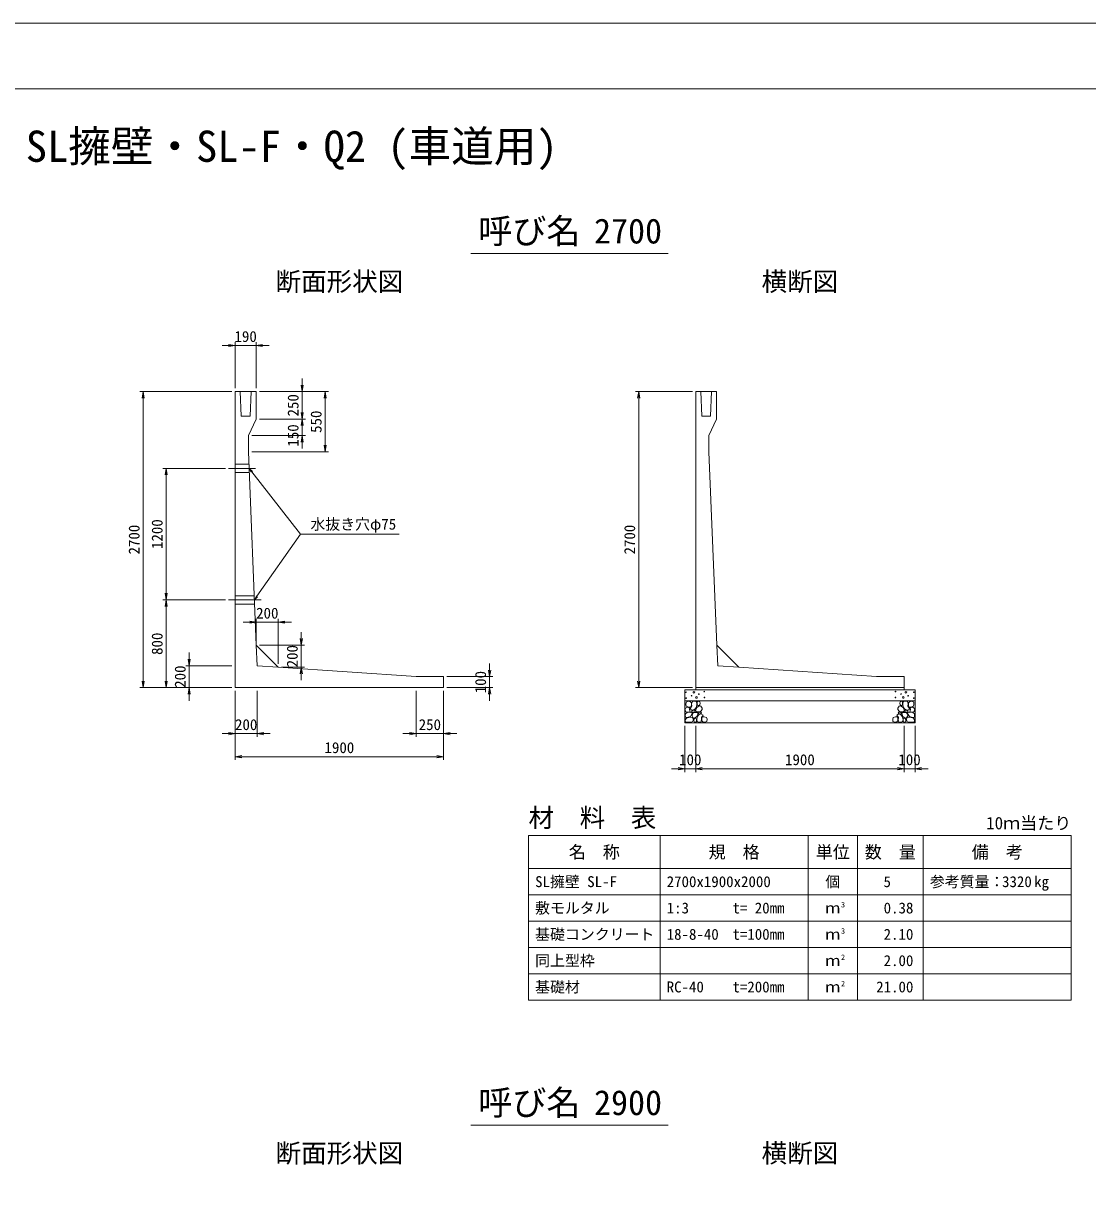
# Model space of a CAD drawing. Units: millimetres at full size, sheet at 1:40. Extents: x 0 to 25230, y 0 to 19861.
# Drawn here: x 10166 to 19876, y 7234 to 17820 of the extents above; entities that cross this region are included whole.
import ezdxf
from ezdxf.enums import TextEntityAlignment as Align

# ---------------------------------------------------------------- set-up
doc = ezdxf.new("R2010")
doc.units = ezdxf.units.MM
doc.header["$LTSCALE"] = 40
doc.linetypes.add('CHAIN', pattern=[18.5, 12, -1.5, 3.5, -1.5])
doc.linetypes.add('DASHED_SPACED', pattern=[12, 6, -6])
for name, color, linetype, lineweight in [('D-BMK', 2, 'CHAIN', 13), ('D-DCR-HCHn', 4, 'Continuous', 9), ('D-MTR-FRAM', 7, 'Continuous', 13), ('D-MTR-LINE', 7, 'Continuous', 13), ('D-STR-DIM', 7, 'Continuous', 13), ('D-STR-STRn', 1, 'Continuous', 13), ('D-STR-TXT', 7, 'Continuous', 13), ('D-TTL', 2, 'Continuous', 13), ('D-TTL-TXT', 7, 'Continuous', 13)]:
    doc.layers.add(name, color=color, linetype=linetype, lineweight=lineweight)
doc.layers.add('D-MTR', color=7, linetype='Continuous')
doc.layers.add('D-MTR-TXT', color=7, linetype='Continuous')
doc.styles.add('ＭＳ ゴシック', font='')
doc.styles.get('ＭＳ ゴシック').set_extended_font_data('MS Gothic')

# ---------------------------------------------------------------- blocks, each defined once
blk = doc.blocks.new('open_arrow')
at = {"color": 0, "linetype": 'Continuous', "lineweight": -2}
blk.add_lwpolyline([(7.5, 1.25), (0, 0), (7.5, -1.25)], dxfattribs=at)

msp = doc.modelspace()

# ---------------------------------------------------------------- linework, layer by layer
at = {"layer": 'D-BMK'}
for p, q in [((12286.15, 13760), (12040, 13760)), ((12335.38, 12560), (12040, 12560))]:
    msp.add_line(p, q, dxfattribs=at)
at = {"layer": 'D-DCR-HCHn'}
for points in [[(16207.28, 11573.81), (16200.35, 11553), (16209.59, 11539.14), (16232.71, 11536.82), (16248.49, 11543.6), (16241.95, 11559.94), (16246.58, 11569.18), (16237.33, 11578.43), (16223.46, 11583.05)], [(16251.2, 11631.59), (16230.4, 11636.22), (16211.9, 11626.97), (16209.59, 11606.17), (16214.21, 11589.99), (16237.33, 11583.05), (16253.51, 11583.05), (16260.44, 11594.61), (16260.44, 11620.04)], [(16269.69, 11633.91), (16262.76, 11613.1), (16265.07, 11589.99), (16248.89, 11564.56), (16269.69, 11553), (16292.8, 11564.56), (16306.67, 11583.05), (16311.3, 11613.1), (16306.67, 11629.28), (16292.8, 11636.22)], [(16274.31, 11553), (16262.76, 11543.76), (16267.38, 11536.82), (16283.56, 11536.82), (16290.49, 11539.14), (16295.12, 11548.38), (16288.18, 11555.32)], [(16308.98, 11578.43), (16297.43, 11550.69), (16306.67, 11539.14), (16334.41, 11539.14), (16345.97, 11543.76), (16357.53, 11559.94), (16357.53, 11573.81), (16345.97, 11592.3), (16332.1, 11594.61)], [(16313.61, 11629.28), (16313.61, 11601.55), (16325.16, 11594.61), (16336.72, 11601.55), (16339.03, 11617.73), (16336.72, 11631.59), (16320.54, 11636.22)], [(18191.02, 11578.43), (18202.57, 11550.69), (18193.33, 11539.14), (18165.59, 11539.14), (18154.03, 11543.76), (18142.47, 11559.94), (18142.47, 11573.81), (18154.03, 11592.3), (18167.9, 11594.61)], [(18186.39, 11629.28), (18186.39, 11601.55), (18174.84, 11594.61), (18163.28, 11601.55), (18160.97, 11617.73), (18163.28, 11631.59), (18179.46, 11636.22)], [(18230.31, 11633.91), (18237.24, 11613.1), (18234.93, 11589.99), (18251.11, 11564.56), (18230.31, 11553), (18207.2, 11564.56), (18193.33, 11583.05), (18188.7, 11613.1), (18193.33, 11629.28), (18207.2, 11636.22)], [(18225.69, 11553), (18237.24, 11543.76), (18232.62, 11536.82), (18216.44, 11536.82), (18209.51, 11539.14), (18204.88, 11548.38), (18211.82, 11555.32)], [(18248.8, 11631.59), (18269.6, 11636.22), (18288.1, 11626.97), (18290.41, 11606.17), (18285.79, 11589.99), (18262.67, 11583.05), (18246.49, 11583.05), (18239.56, 11594.61), (18239.56, 11620.04)], [(18292.72, 11573.81), (18299.65, 11553), (18290.41, 11539.14), (18267.29, 11536.82), (18251.51, 11543.6), (18258.05, 11559.94), (18253.42, 11569.18), (18262.67, 11578.43), (18276.54, 11583.05)], [(16251.16, 11497.01), (16268.28, 11522.69), (16266.14, 11529.11), (16242.59, 11535.53), (16221.19, 11533.39), (16206.21, 11520.55), (16204.07, 11505.57), (16206.21, 11490.59), (16223.33, 11486.31)], [(16259.72, 11443.5), (16274.7, 11449.92), (16278.98, 11471.33), (16270.42, 11486.31), (16255.44, 11490.59), (16236.17, 11488.45), (16214.77, 11479.89), (16204.07, 11467.05), (16204.07, 11452.06), (16210.49, 11443.5), (16236.17, 11445.64)], [(16311.08, 11497.01), (16321.78, 11522.69), (16313.22, 11533.39), (16287.54, 11533.39), (16276.84, 11529.11), (16266.14, 11514.13), (16266.14, 11501.29), (16276.84, 11484.17), (16289.68, 11482.03)], [(16306.8, 11449.92), (16306.8, 11475.61), (16296.1, 11482.03), (16285.4, 11475.61), (16283.26, 11460.62), (16285.4, 11447.78), (16300.38, 11443.5)], [(16347.47, 11445.64), (16353.89, 11464.91), (16351.75, 11486.31), (16366.73, 11509.85), (16347.47, 11520.55), (16326.06, 11509.85), (16313.22, 11492.73), (16308.94, 11464.91), (16313.22, 11449.92), (16326.06, 11443.5)], [(16343.19, 11520.55), (16353.89, 11529.11), (16349.61, 11535.53), (16334.62, 11535.53), (16328.2, 11533.39), (16323.92, 11524.83), (16330.34, 11518.41)], [(16364.59, 11447.78), (16383.85, 11443.5), (16400.97, 11452.06), (16403.11, 11471.33), (16398.83, 11486.31), (16377.43, 11492.73), (16362.45, 11492.73), (16356.03, 11482.03), (16356.03, 11458.48)], [(18135.41, 11447.78), (18116.15, 11443.5), (18099.03, 11452.06), (18096.89, 11471.33), (18101.17, 11486.31), (18122.57, 11492.73), (18137.55, 11492.73), (18143.97, 11482.03), (18143.97, 11458.48)], [(18152.53, 11445.64), (18146.11, 11464.91), (18148.25, 11486.31), (18133.27, 11509.85), (18152.53, 11520.55), (18173.94, 11509.85), (18186.78, 11492.73), (18191.06, 11464.91), (18186.78, 11449.92), (18173.94, 11443.5)], [(18156.81, 11520.55), (18146.11, 11529.11), (18150.39, 11535.53), (18165.38, 11535.53), (18171.8, 11533.39), (18176.08, 11524.83), (18169.66, 11518.41)], [(18188.92, 11497.01), (18178.22, 11522.69), (18186.78, 11533.39), (18212.46, 11533.39), (18223.16, 11529.11), (18233.86, 11514.13), (18233.86, 11501.29), (18223.16, 11484.17), (18210.32, 11482.03)], [(18193.2, 11449.92), (18193.2, 11475.61), (18203.9, 11482.03), (18214.6, 11475.61), (18216.74, 11460.62), (18214.6, 11447.78), (18199.62, 11443.5)], [(18240.28, 11443.5), (18225.3, 11449.92), (18221.02, 11471.33), (18229.58, 11486.31), (18244.56, 11490.59), (18263.83, 11488.45), (18285.23, 11479.89), (18295.93, 11467.05), (18295.93, 11452.06), (18289.51, 11443.5), (18263.83, 11445.64)], [(18248.84, 11497.01), (18231.72, 11522.69), (18233.86, 11529.11), (18257.41, 11535.53), (18278.81, 11533.39), (18293.79, 11520.55), (18295.93, 11505.57), (18293.79, 11490.59), (18276.67, 11486.31)]]:
    msp.add_lwpolyline(points, close=True, dxfattribs=at)
for centre, radius in [((16210.73, 11717.43), 3), ((16211.87, 11663.92), 3), ((16262.29, 11685.76), 3), ((16283.34, 11717.43), 7.5), ((16306.66, 11669.97), 7.5), ((16327.71, 11701.64), 3), ((16378.13, 11723.48), 3), ((16379.27, 11669.97), 3), ((18120.73, 11669.97), 3), ((18121.87, 11723.48), 3), ((18172.29, 11701.64), 3), ((18193.34, 11669.97), 7.5), ((18216.66, 11717.43), 7.5), ((18237.71, 11685.76), 3), ((18288.13, 11663.92), 3), ((18289.27, 11717.43), 3)]:
    msp.add_circle(centre, radius, dxfattribs=at)
at = {"layer": 'D-MTR-FRAM'}
for p, q in [((14775, 10410), (19725, 10410)), ((14775, 10410), (14775, 8910)), ((19725, 10410), (19725, 8910)), ((14775, 8910), (19725, 8910))]:
    msp.add_line(p, q, dxfattribs=at)
at = {"layer": 'D-MTR-LINE'}
for p, q in [((15975, 10410), (15975, 8910)), ((17325, 10410), (17325, 8910)), ((17775, 10410), (17775, 8910)), ((18375, 10410), (18375, 8910)), ((14775, 10110), (19725, 10110)), ((14775, 9870), (19725, 9870)), ((14775, 9630), (19725, 9630)), ((14775, 9390), (19725, 9390)), ((14775, 9150), (19725, 9150))]:
    msp.add_line(p, q, dxfattribs=at)
at = {"layer": 'D-STR-DIM'}
for p, q in [((11980, 14880), (12410, 14880)), ((12100, 14490), (12100, 14910)), ((12290, 14490), (12290, 14910)), ((12710, 14580), (12710, 14090)), ((12070, 14460), (11230, 14460)), ((11260, 11760), (11260, 14460)), ((12320, 14460), (12740, 14460)), ((12320, 14460), (12950, 14460)), ((12920, 14460), (12920, 13910)), ((16270, 14460), (15750, 14460)), ((15780, 11760), (15780, 14460)), ((12710, 14330), (12710, 13940)), ((12320, 14210), (12740, 14210)), ((12320, 14210), (12740, 14210)), ((12250, 14060), (12740, 14060)), ((12250, 13910), (12950, 13910)), ((12010, 13760), (11440, 13760)), ((11470, 12560), (11470, 13760)), ((12010, 12560), (11440, 12560)), ((12010, 12560), (11440, 12560)), ((11470, 11760), (11470, 12560)), ((12292.34, 12176.74), (12292.34, 12386.74)), ((12492.34, 11976.74), (12492.34, 12386.74)), ((12612.34, 12356.74), (12172.34, 12356.74)), ((12702.34, 12266.74), (12702.34, 11826.74)), ((11680, 11640), (11680, 12080)), ((12322.34, 12146.74), (12732.34, 12146.74)), ((14420, 11640), (14420, 11980)), ((12070, 11960), (11650, 11960)), ((12522.34, 11946.74), (12732.34, 11946.74)), ((14030, 11860), (14450, 11860)), ((12070, 11760), (11230, 11760)), ((12070, 11760), (11440, 11760)), ((12070, 11760), (11650, 11760)), ((14030, 11760), (14450, 11760)), ((16270, 11760), (15750, 11760)), ((12100, 11730), (12100, 11310)), ((12100, 11730), (12100, 11100)), ((12300, 11730), (12300, 11310)), ((13750, 11730), (13750, 11310)), ((14000, 11730), (14000, 11100)), ((14000, 11730), (14000, 11310)), ((11980, 11340), (12420, 11340)), ((14120, 11340), (13630, 11340)), ((16200, 11410), (16200, 10990)), ((16300, 11410), (16300, 10990)), ((16300, 11410), (16300, 10990)), ((18200, 11410), (18200, 10990)), ((18200, 11410), (18200, 10990)), ((18300, 11410), (18300, 10990)), ((12100, 11130), (14000, 11130)), ((16420, 11020), (16080, 11020)), ((16300, 11020), (18200, 11020)), ((18080, 11020), (18420, 11020))]:
    msp.add_line(p, q, dxfattribs=at)
at = {"layer": 'D-STR-STRn'}
for p, q in [((12290, 14460), (12100, 14460)), ((12100, 14460), (12100, 11760)), ((12290, 14210), (12290, 14460)), ((16490, 14460), (16300, 14460)), ((16300, 14460), (16300, 11760)), ((16490, 14210), (16490, 14460)), ((12220, 14060), (12290, 14210)), ((16420, 14060), (16490, 14210)), ((12220, 13910), (12220, 14060)), ((16420, 13910), (16420, 14060)), ((12292.34, 12146.74), (12220, 13910)), ((16492.34, 12146.74), (16420, 13910)), ((12492.34, 11946.74), (12292.34, 12146.74)), ((16692.34, 11946.74), (16492.34, 12146.74)), ((13750, 11860), (12492.34, 11946.74)), ((14000, 11860), (13750, 11860)), ((14000, 11760), (14000, 11860)), ((17950, 11860), (16692.34, 11946.74)), ((18200, 11860), (17950, 11860)), ((18200, 11760), (18200, 11860)), ((12100, 11760), (14000, 11760)), ((16300, 11760), (16300, 11740)), ((16300, 11760), (18200, 11760)), ((18200, 11760), (18200, 11740)), ((16200, 11440), (16200, 11740)), ((16200, 11740), (18300, 11740)), ((18300, 11740), (18300, 11440)), ((16200, 11640), (18300, 11640)), ((16200, 11440), (18300, 11440))]:
    msp.add_line(p, q, dxfattribs=at)
at = {"layer": 'D-STR-STRn', "linetype": 'DASHED_SPACED'}
for p, q in [((12145, 14460), (12155, 14235)), ((12245, 14460), (12235, 14235)), ((16345, 14460), (16355, 14235)), ((16445, 14460), (16435, 14235)), ((12155, 14235), (12235, 14235)), ((16355, 14235), (16435, 14235)), ((12100, 13797.5), (12224.62, 13797.5)), ((12100, 13722.5), (12227.69, 13722.5)), ((12100, 12597.5), (12273.85, 12597.5)), ((12100, 12522.5), (12276.92, 12522.5))]:
    msp.add_line(p, q, dxfattribs=at)
at = {"layer": 'D-STR-STRn', "color": 2, "linetype": 'DASHED_SPACED'}
for p, q in [((12292.34, 12146.74), (12300, 11960)), ((16492.34, 12146.74), (16500, 11960)), ((12300, 11960), (12492.34, 11946.74)), ((16500, 11960), (16692.34, 11946.74))]:
    msp.add_line(p, q, dxfattribs=at)
at = {"layer": 'D-STR-TXT'}
msp.add_line((13595.38, 13160), (12695.38, 13160), dxfattribs=at)
for points in [[(12226.15, 13760), (12250.8, 13728.49), (12695.38, 13160)], [(12275.38, 12560), (12298.32, 12592.77), (12695.38, 13160)]]:
    msp.add_lwpolyline(points, dxfattribs=at)
at = {"layer": 'D-TTL'}
for points in [[(0, 0), (25230, 0), (25230, 17820), (0, 17820)], [(600, 600), (24630, 600), (24630, 17220), (600, 17220)]]:
    msp.add_lwpolyline(points, close=True, dxfattribs=at)
at = {"layer": 'D-TTL-TXT'}
for p, q in [((14250, 15720), (16050, 15720)), ((14250, 7770), (16050, 7770))]:
    msp.add_line(p, q, dxfattribs=at)

# ---------------------------------------------------------------- block references
at = {"layer": 'D-STR-DIM', "xscale": 8, "yscale": 8}
for p, rotation in [((12100, 14880), 180), ((12710, 14460), 90), ((11260, 14460), 270), ((12920, 14460), 270), ((15780, 14460), 270), ((12710, 14210), 90), ((12710, 14210), 270), ((12710, 14060), 270), ((12920, 13910), 90), ((11470, 13760), 270), ((11470, 12560), 90), ((11470, 12560), 270), ((12292.34, 12356.74), 180), ((12702.34, 12146.74), 90), ((11680, 11960), 90), ((12702.34, 11946.74), 270), ((14420, 11860), 90), ((11260, 11760), 90), ((11470, 11760), 90), ((11680, 11760), 270), ((14420, 11760), 270), ((15780, 11760), 90), ((12100, 11340), 180), ((13750, 11340), 180), ((14000, 11130), 180), ((16200, 11020), 180), ((18200, 11020), 180), ((18200, 11020), 180)]:
    msp.add_blockref('open_arrow', p, dxfattribs=dict(at, rotation=rotation))
for p in [(12290, 14880), (12492.34, 12356.74), (12300, 11340), (14000, 11340), (12100, 11130), (16300, 11020), (16300, 11020), (18300, 11020)]:
    msp.add_blockref('open_arrow', p, dxfattribs=at)
at = {"layer": 'D-STR-TXT', "xscale": 5.33, "yscale": 5.33}
for p, rotation in [((12226.15, 13760), 308), ((12275.38, 12560), 55)]:
    msp.add_blockref('open_arrow', p, dxfattribs=dict(at, rotation=rotation))

# ---------------------------------------------------------------- texts
at = {"layer": 'D-MTR', "style": 'ＭＳ ゴシック'}
msp.add_text('材\u3000料\u3000表', height=170.9, dxfattribs=at).set_placement((14775, 10437.23), align=Align.BOTTOM_LEFT)
msp.add_text('10ｍ当たり', height=113.9, dxfattribs=at).set_placement((19725, 10433.15), align=Align.BOTTOM_RIGHT)
at = {"layer": 'D-MTR-TXT', "style": 'ＭＳ ゴシック'}
for s, height, p in [('名\u3000称', 113.9, (15375, 10260)), ('規\u3000格', 113.9, (16650, 10260)), ('単位', 113.9, (17550, 10260)), ('数\u3000量', 113.9, (18075, 10260)), ('備\u3000考', 113.9, (19050, 10260)), ('個', 99.69, (17550, 9990)), ('ｍ', 99.69, (17550, 9750)), ('ｍ', 99.69, (17550, 9510)), ('ｍ', 99.69, (17550, 9270)), ('ｍ', 99.69, (17550, 9030))]:
    msp.add_text(s, height=height, dxfattribs=at).set_placement(p, align=Align.MIDDLE_CENTER)
for s, p in [('SL擁壁 SL-F', (14835, 9990)), ('2700x1900x2000', (16035, 9990)), ('参考質量：    kg', (18435, 9990)), ('敷モルタル', (14835, 9750)), ('1:3', (16035, 9750)), ('t= 20mm', (16635, 9750)), ('基礎コンクリート', (14835, 9510)), ('18-8-40', (16035, 9510)), ('t=100mm', (16635, 9510)), ('同上型枠', (14835, 9270)), ('基礎材', (14835, 9030)), ('RC-40', (16035, 9030)), ('t=200mm', (16635, 9030))]:
    msp.add_text(s, height=99.69, dxfattribs=at).set_placement(p, align=Align.MIDDLE_LEFT)
for s, p in [('5', (18080.33, 9990)), ('3320', (19365, 9990)), ('0.38', (18285, 9750)), ('2.10', (18285, 9510)), ('2.00', (18285, 9270)), ('21.00', (18285, 9030))]:
    msp.add_text(s, height=99.69, dxfattribs=at).set_placement(p, align=Align.MIDDLE_RIGHT)
for s, p in [('3', (17625, 9740.44)), ('3', (17625, 9500.44)), ('2', (17625, 9260.44)), ('2', (17625, 9020.44))]:
    msp.add_text(s, height=49.84, dxfattribs=at).set_placement(p, align=Align.BOTTOM_LEFT)
at = {"layer": 'D-STR-DIM', "style": 'ＭＳ ゴシック'}
for s, p in [('190', (12195, 14962.5)), ('200', (12392.34, 12439.24)), ('200', (12200, 11422.5)), ('250', (13875, 11422.5)), ('1900', (13050, 11212.5)), ('100', (16250, 11102.5)), ('1900', (17250, 11102.5)), ('100', (18250, 11102.5))]:
    msp.add_text(s, height=99.69, dxfattribs=at).set_placement(p, align=Align.MIDDLE_CENTER)
for s, p in [('250', (12627.5, 14335)), ('550', (12837.5, 14185)), ('150', (12627.5, 14060)), ('2700', (11177.5, 13110)), ('1200', (11387.5, 13160)), ('2700', (15697.5, 13110)), ('800', (11387.5, 12160)), ('200', (12619.84, 12046.74)), ('200', (11597.5, 11860)), ('100', (14337.5, 11810))]:
    msp.add_text(s, height=99.69, rotation=90, dxfattribs=at).set_placement(p, align=Align.MIDDLE_CENTER)
at = {"layer": 'D-STR-TXT', "style": 'ＭＳ ゴシック'}
msp.add_text('水抜き穴φ75', height=99.69, dxfattribs=at).set_placement((12785.38, 13170.88), align=Align.BOTTOM_LEFT)
at = {"layer": 'D-TTL-TXT', "style": 'ＭＳ ゴシック'}
for s, height, p in [('SL擁壁・SL-F・Q2 (車道用)', 284.8, (12615, 16470)), ('呼び名', 227.9, (14782.5, 15742.5)), ('2700', 227.9, (15682.5, 15742.5)), ('断面形状図', 170.9, (13050, 15327.23)), ('横断図', 170.9, (17250, 15327.23)), ('呼び名', 227.9, (14782.5, 7792.5)), ('2900', 227.9, (15682.5, 7792.5)), ('断面形状図', 170.9, (13050, 7377.23)), ('横断図', 170.9, (17250, 7377.23))]:
    msp.add_text(s, height=height, dxfattribs=at).set_placement(p, align=Align.BOTTOM_CENTER)

doc.saveas('drawing.dxf')
